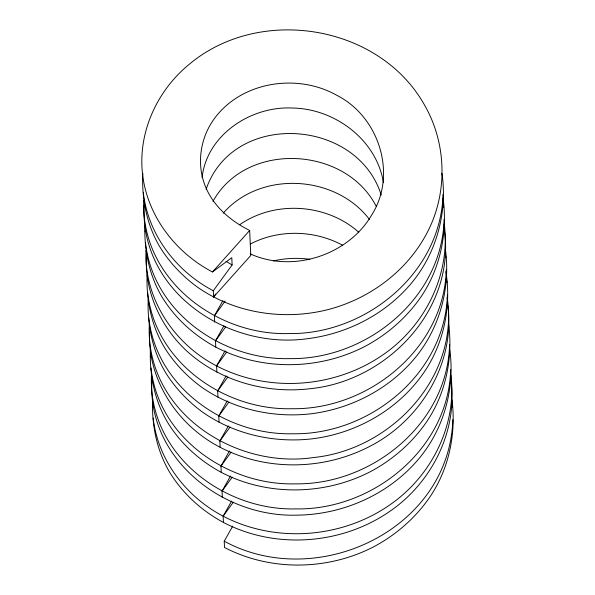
<?xml version="1.0" encoding="UTF-8"?>
<svg xmlns="http://www.w3.org/2000/svg" width="595" height="595" viewBox="0 0 595 595"><rect width="100%" height="100%" fill="white"/><g stroke="black" fill="none" stroke-linecap="round" stroke-linejoin="round"><path stroke-width="0.89" d="M202.055 177.719C206.8 134.745 250.964 106.014 292.204 108.022C334.747 108.558 376.561 139.713 383.463 182.725M443.015 194.26C441.066 273.321 365.256 334.829 288.612 333.572C215.115 335.625 140.427 277.954 143.782 200.366M444.108 219.31C442.159 298.37 366.349 359.871 289.705 358.614C222.537 360.481 152.93 312.249 145.515 242.708M446.295 269.401C444.346 348.462 368.536 409.962 291.892 408.713C224.724 410.572 155.117 362.34 147.701 292.8M447.388 294.443C445.439 373.504 369.629 435.012 292.985 433.755C225.817 435.622 156.21 387.382 148.795 317.842M449.575 344.542C447.626 423.603 371.816 485.103 295.172 483.847C228.011 485.713 158.396 437.474 150.981 367.941M450.668 369.584C448.719 448.645 372.909 510.153 296.265 508.896C222.768 510.949 148.081 453.286 151.442 375.69M452.855 419.676C449.203 529.885 317.031 591.661 224.241 541.219L232.719 526.106M142.897 173.509L142.688 175.324C141.937 200.671 147.21 226.279 160.561 248.055C170.274 263.414 182.955 276.623 197.652 287.288C234.794 313.126 282.997 320.616 326.707 309.928C370.261 299.069 409.338 269.654 429.025 228.941C447.856 189.961 446.101 142.302 424.413 104.832C379.008 24.298 259.398 5.34 189.292 64.26C157.199 90.418 137.824 132.246 142.502 173.829C147.203 215.836 175.458 252.644 212.489 271.967L231.797 257.68L232.117 264.968L213.308 290.754L213.583 297.017L250.763 255.486L249.669 230.436C229.216 220.321 210.719 204.003 203.698 181.676C197.272 161.647 200.76 139.163 212.259 121.648C238.625 81.805 296.563 72.389 337.008 95.423C378.985 116.776 397.281 173.956 371.987 214.542C348.484 255.151 293.067 273.321 250.294 253.909M144.258 204.814L144.057 206.629C140.792 292.42 228.859 350.366 308.47 338.562C347.078 333.564 383.849 314.859 409.516 285.414C435.451 255.605 447.224 215.048 442.33 175.927L441.847 173.212M145.15 231.678L145.455 228.956M146.653 253.091C143.648 289.676 159.966 326.157 186.629 350.879C219.756 381.157 266.448 394.054 310.657 388.654C387.858 380.785 456.506 308.5 444.145 228.666M147.27 273.693L147.062 275.507C146.318 300.854 151.584 326.462 164.934 348.239C174.647 363.597 187.336 376.806 202.025 387.471C233.746 409.486 273.574 418.27 311.75 413.704C350.358 408.698 387.129 389.993 412.796 360.555C438.731 330.746 450.504 290.189 445.618 251.068L445.291 249.26M148.46 297.835L148.155 300.557C147.411 325.904 152.677 351.511 166.027 373.288C175.741 388.647 188.429 401.856 203.118 412.521C234.839 434.529 274.667 443.32 312.844 438.746C357.699 433.056 400.182 408.43 425.276 370.492C444.287 341.545 451.345 305.681 445.9 271.588M149.457 323.784L149.256 325.599C145.991 411.39 234.051 469.336 313.662 457.533C390.87 449.664 459.511 377.371 447.157 297.545M150.617 356.911L150.825 355.096M152.015 379.231C146.266 457.815 222.247 517.36 296.541 515.158C342.013 514.787 387.204 495.211 417.169 460.738C443.104 430.929 454.878 390.372 449.991 351.251L449.5 348.536M152.803 407.002L153.213 403.373M206.123 189.232C233.158 110.358 357.007 117.899 381.239 195.041M212.943 201.437C246.226 140.874 345.405 146.02 376.248 206.391M214.676 322.059L214.401 315.796L222.88 300.691M442.94 198.261L443.424 200.976C447.232 233.768 440.248 267.661 421.996 295.351C407.709 316.666 388.052 334.011 365.479 346.141C319.448 370.187 261.993 371.191 215.769 347.108L215.494 340.846L223.973 325.733M216.863 372.15L216.587 365.895L225.066 350.782M217.956 397.2L217.681 390.937L226.16 375.824M219.049 422.249L218.774 415.987L227.253 400.874M447.752 305.614L448.072 307.422C454.58 364.445 420.159 420.65 369.852 446.324C323.821 470.37 266.367 471.381 220.143 447.291L219.867 441.029L228.346 425.916M448.407 323.494L448.898 326.201C452.698 359.001 445.714 392.893 427.463 420.583C413.175 441.899 393.518 459.243 370.945 471.374C324.915 495.412 267.46 496.423 221.236 472.341L220.961 466.078L229.439 450.965M222.329 497.383L222.054 491.12L230.533 476.015M450.705 378.941C458.418 430.192 431.955 482.56 389.755 511.388C341.656 544.708 275.433 549.631 223.422 522.432L223.147 516.17L231.626 501.057M213.583 297.017L215.643 293.982M214.401 315.796L225.148 301.063M215.494 340.846L225.706 326.848M145.968 250.458C143.938 298.757 174.283 344.163 216.587 365.895L226.799 351.89M217.681 390.937L227.892 376.94M218.774 415.987L228.986 401.989M219.867 441.029L230.079 427.031M220.961 466.078L231.172 452.081M222.054 491.12L232.266 477.123M153.168 418.032C157.861 460.039 186.123 496.847 223.147 516.17L233.359 502.173M212.489 271.967L249.669 230.436M223.199 213.211C260.61 170.363 335.498 174.692 369.532 219.533M239.659 224.739C275.024 200.054 326.692 203.654 358.792 232.258M250.495 243.935C278.981 229.105 314.614 230.057 342.742 245.304M273.365 260.967C285.265 258.111 297.671 257.717 309.802 259.256M216.587 365.895C268.598 393.094 334.821 388.171 382.92 354.851C424.205 326.64 450.11 276.266 444.517 226.018L444.197 224.211M223.147 516.17C275.158 543.369 341.381 538.445 389.487 505.125C430.765 476.922 456.67 426.541 451.084 376.3L450.757 374.486M226.048 261.339L232.117 264.968M213.308 290.754C176.276 271.432 148.021 234.623 143.328 192.609M215.769 347.108C194.312 335.558 175.711 318.846 162.747 298.147C149.397 276.37 144.124 250.763 144.875 225.416M220.143 447.291C177.838 425.566 147.493 380.16 149.524 331.861M221.236 472.341C199.786 460.79 181.178 444.078 168.214 423.38C154.864 401.603 149.598 375.995 150.349 350.648M223.422 522.432C201.973 510.882 183.364 494.177 170.401 473.471C157.05 451.694 151.785 426.087 152.536 400.74M443.052 203.616L443.699 207.231M445.402 254.615L445.886 257.33M446.495 279.657L446.979 282.372M449.456 352.991L449.775 354.799M451.85 399.535L452.178 401.342C455.986 434.142 448.994 468.034 430.75 495.724C416.455 517.04 396.798 534.384 374.225 546.515C328.195 570.553 270.74 571.564 224.516 547.482L224.241 541.219M451.962 404.89L452.445 407.605"/></g></svg>
